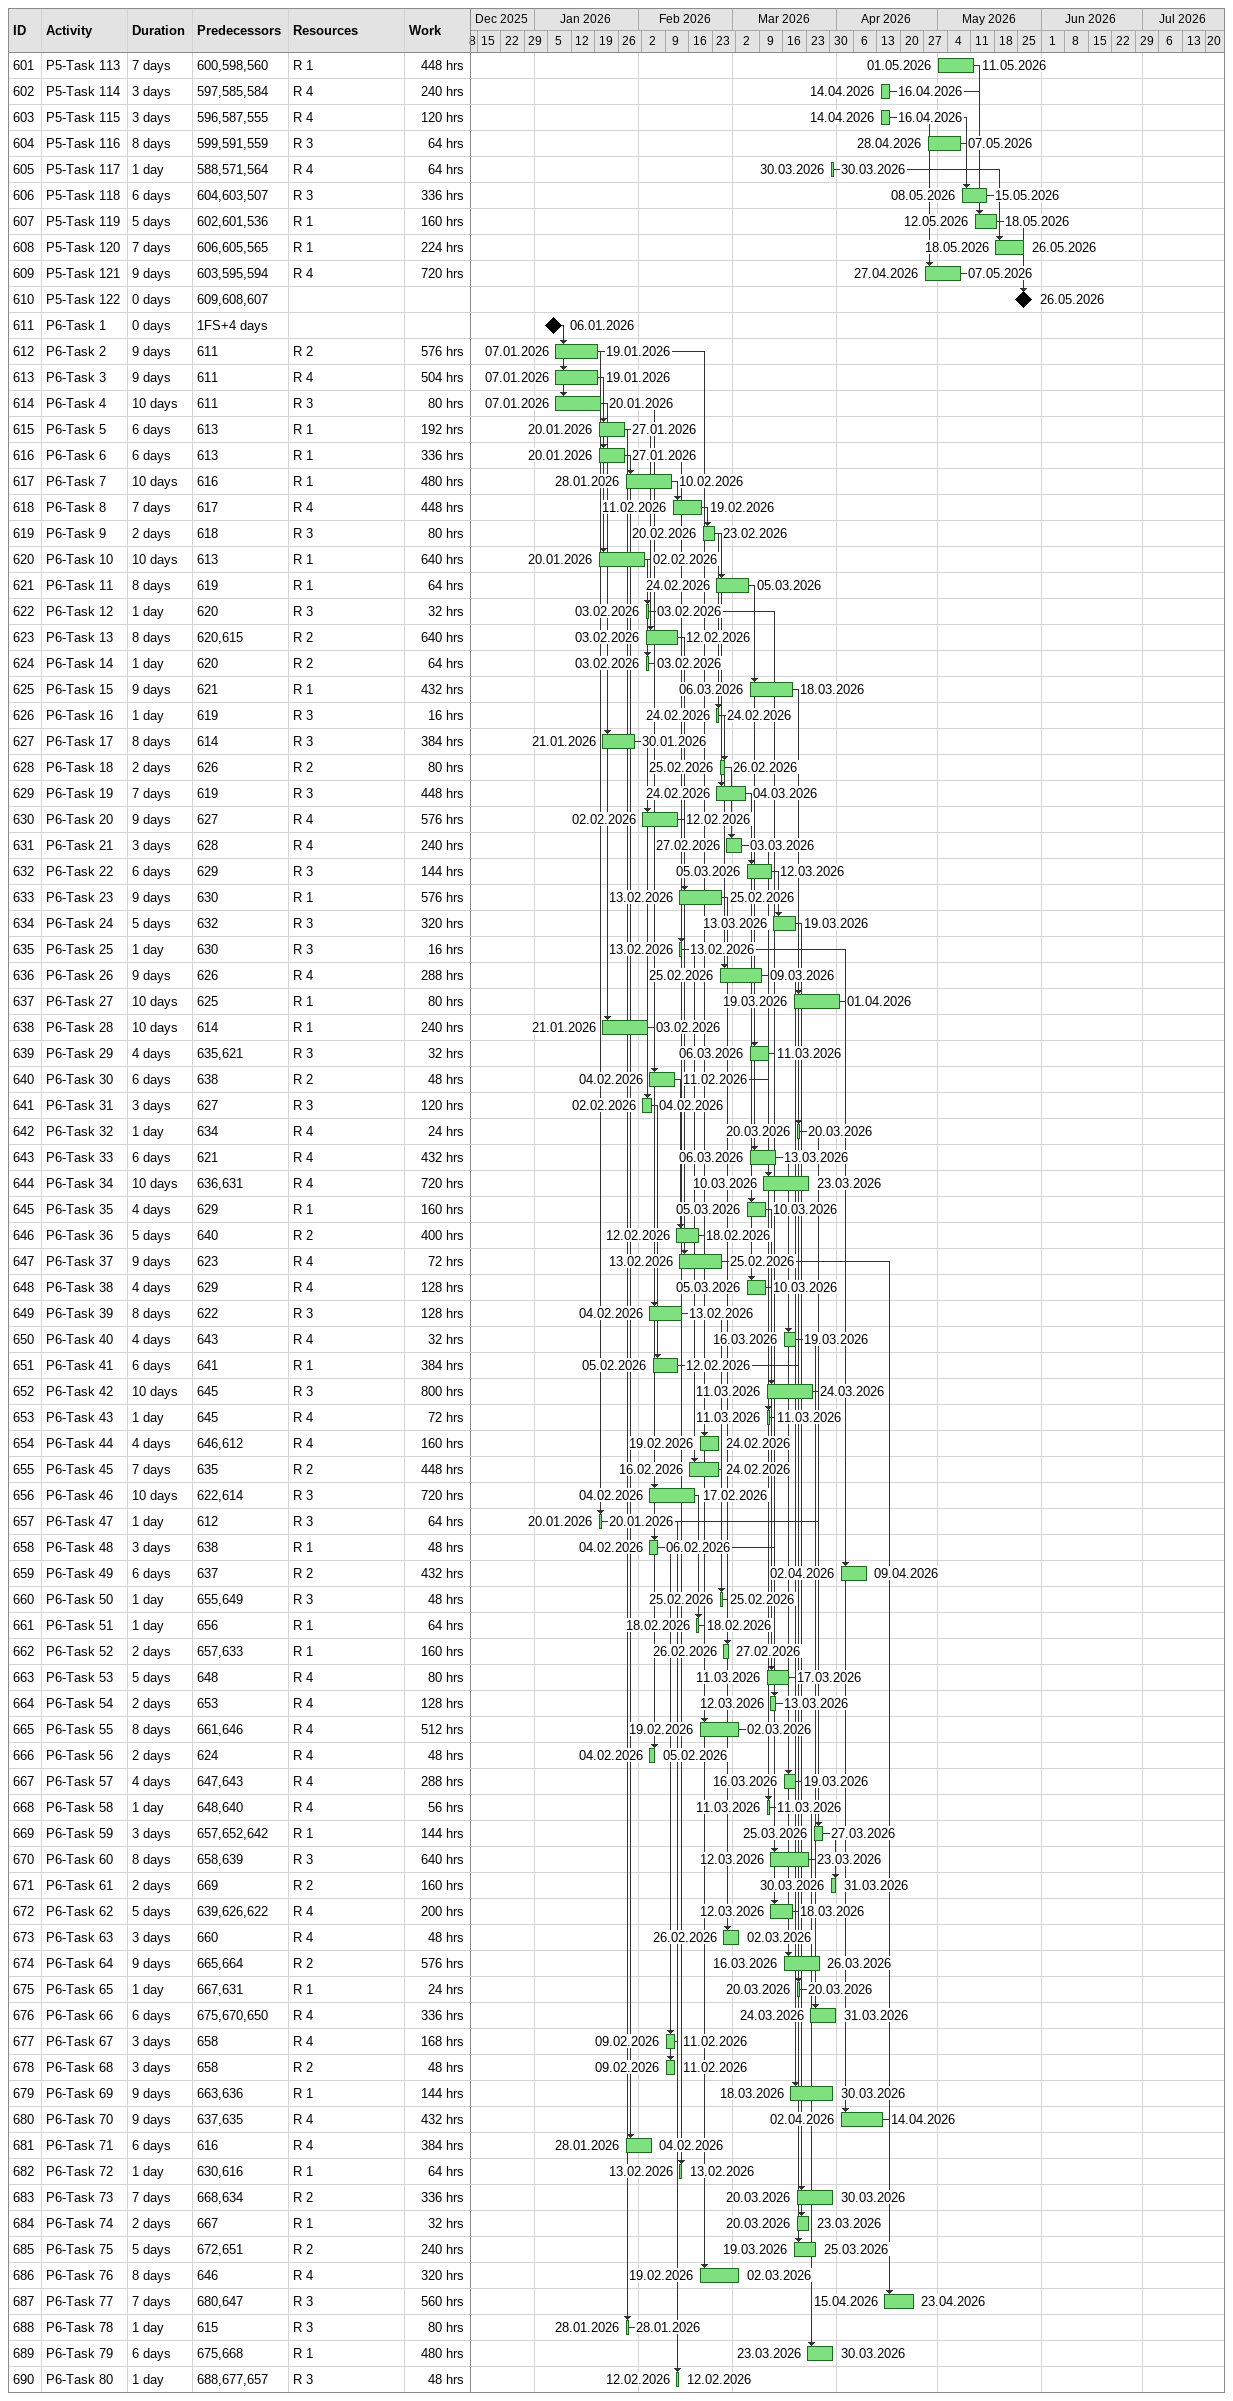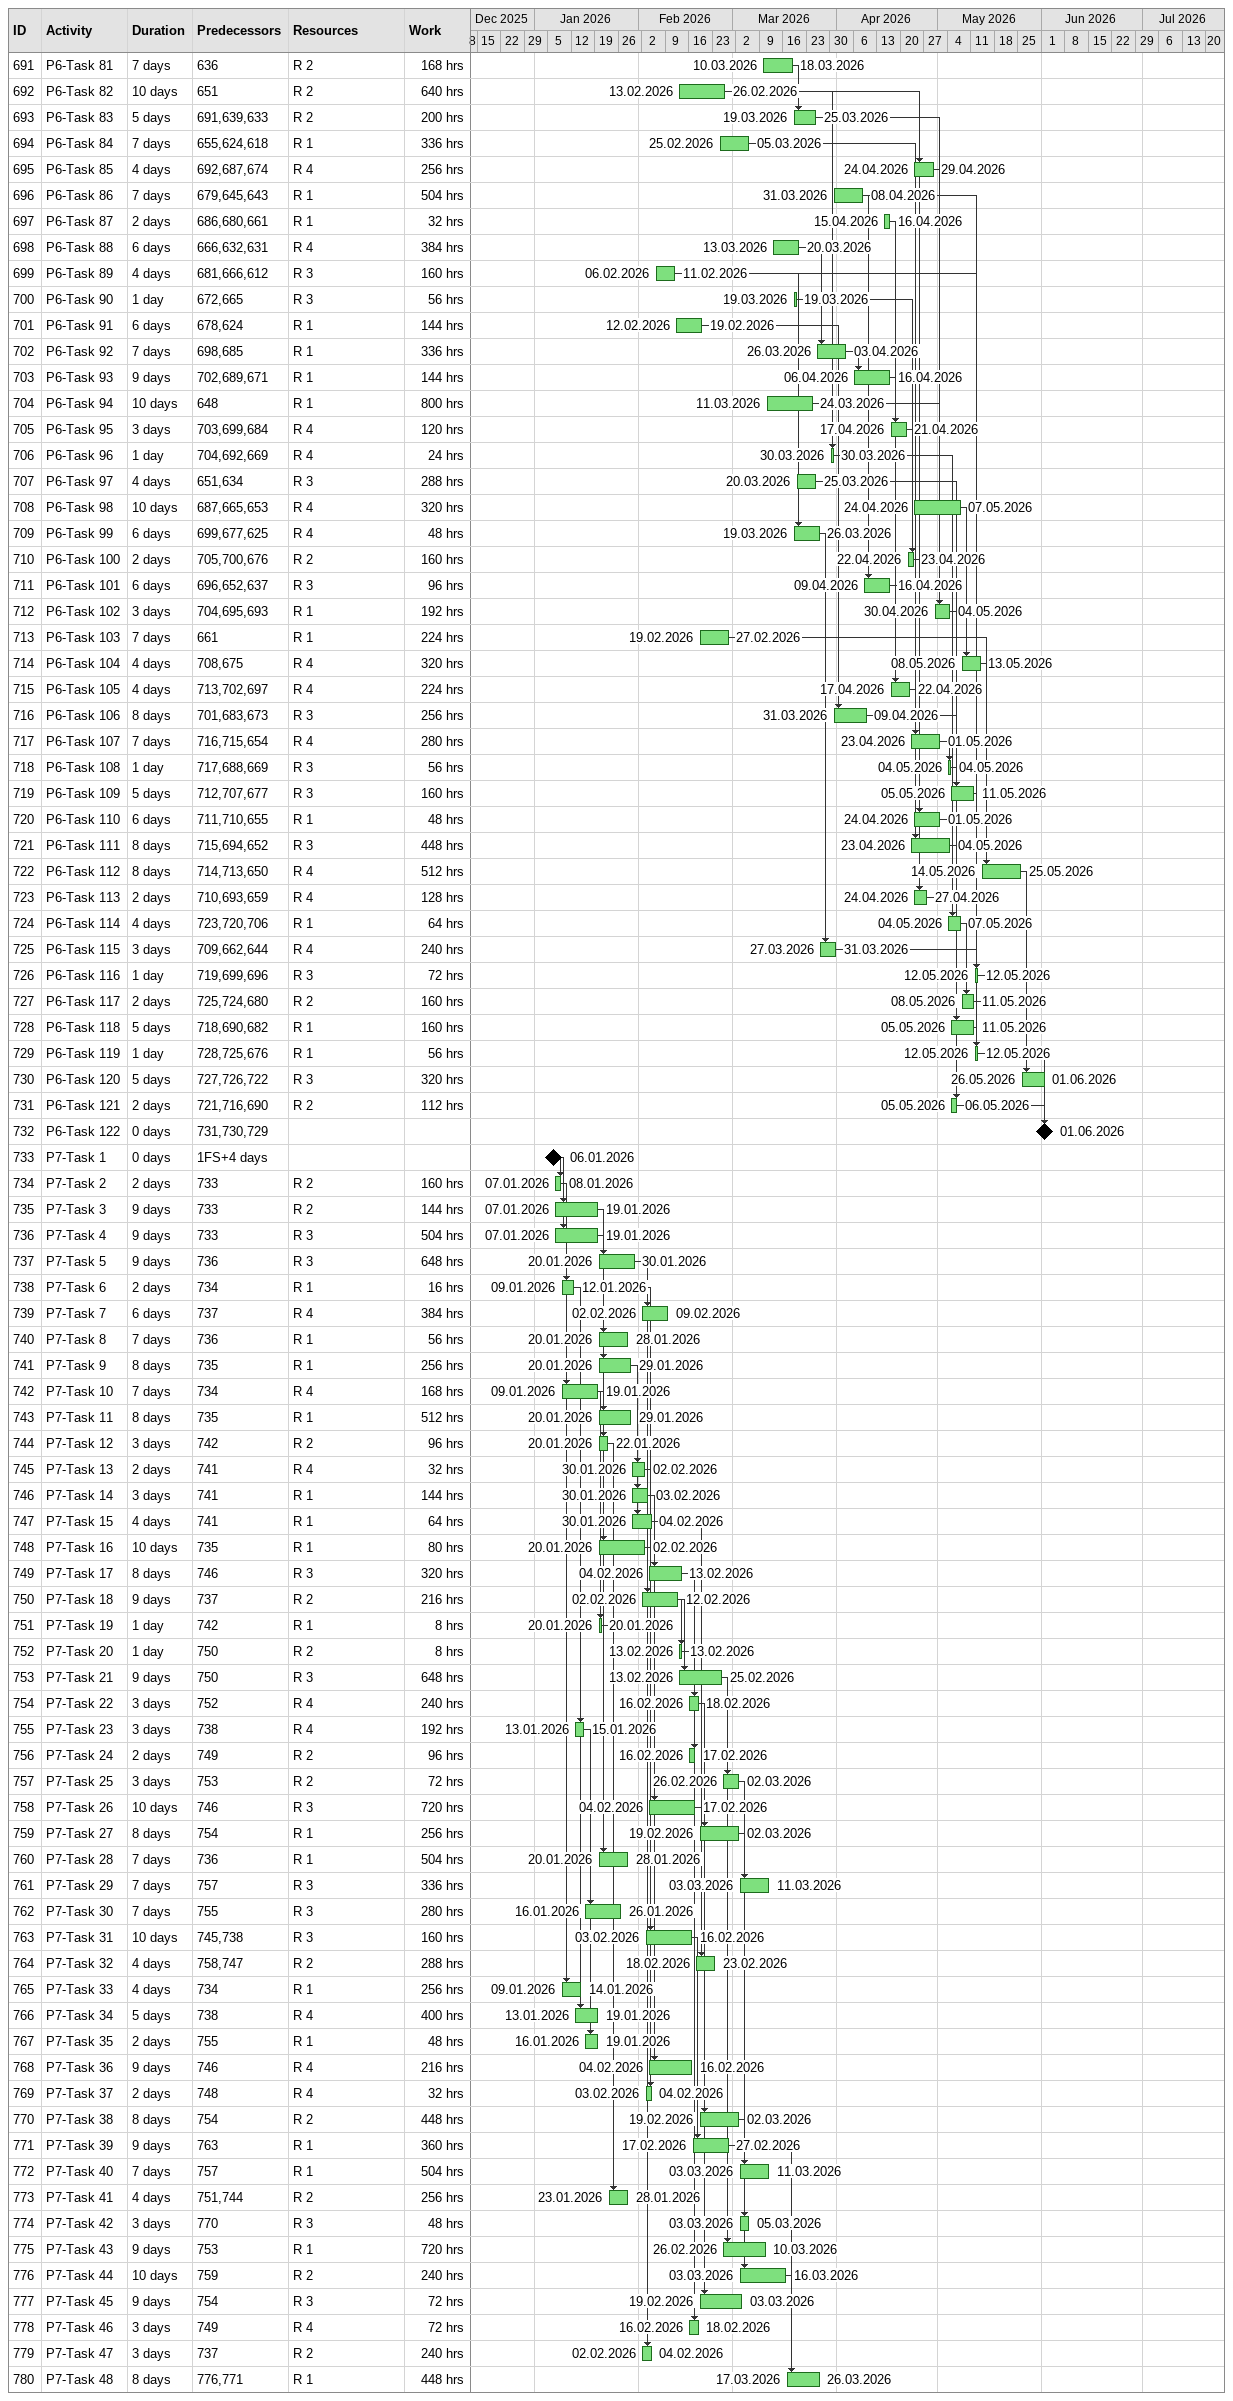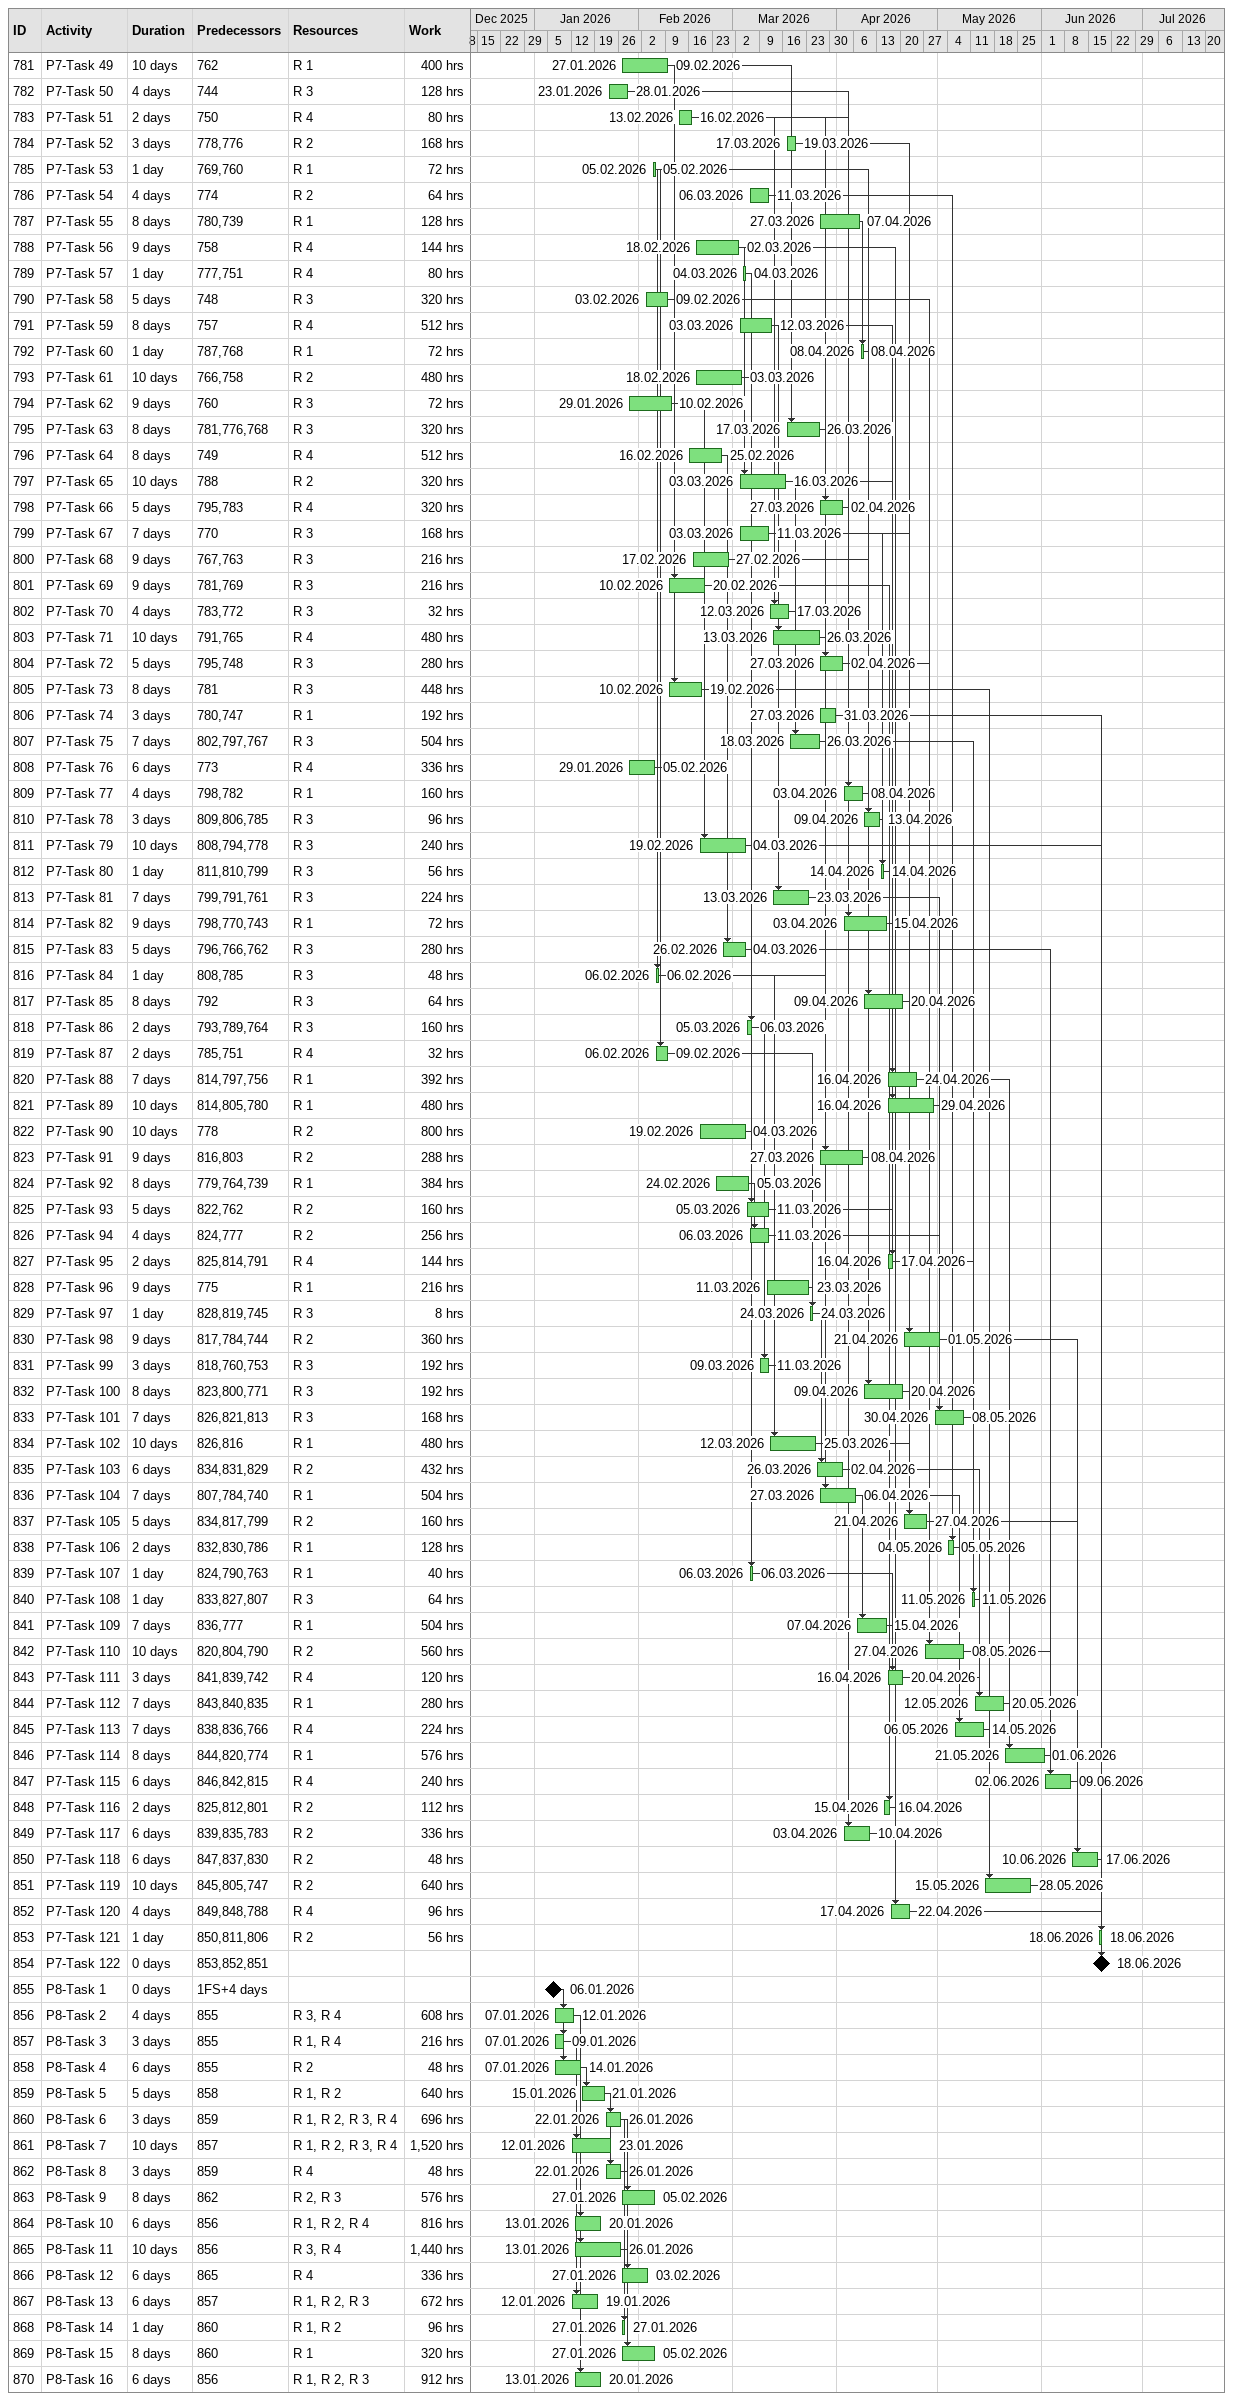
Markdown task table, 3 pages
| ID | Task | Duration | Start | Finish | Predecessors | Resources | Work (h) |
|---|---|---|---|---|---|---|---|
| 601 | P5-Task 113 | 7d | 2026-05-01 | 2026-05-11 | 600, 598, 560 | R 1 | 448 |
| 602 | P5-Task 114 | 3d | 2026-04-14 | 2026-04-16 | 597, 585, 584 | R 4 | 240 |
| 603 | P5-Task 115 | 3d | 2026-04-14 | 2026-04-16 | 596, 587, 555 | R 4 | 120 |
| 604 | P5-Task 116 | 8d | 2026-04-28 | 2026-05-07 | 599, 591, 559 | R 3 | 64 |
| 605 | P5-Task 117 | 1d | 2026-03-30 | 2026-03-30 | 588, 571, 564 | R 4 | 64 |
| 606 | P5-Task 118 | 6d | 2026-05-08 | 2026-05-15 | 604, 603, 507 | R 3 | 336 |
| 607 | P5-Task 119 | 5d | 2026-05-12 | 2026-05-18 | 602, 601, 536 | R 1 | 160 |
| 608 | P5-Task 120 | 7d | 2026-05-18 | 2026-05-26 | 606, 605, 565 | R 1 | 224 |
| 609 | P5-Task 121 | 9d | 2026-04-27 | 2026-05-07 | 603, 595, 594 | R 4 | 720 |
| 610 | P5-Task 122 | 0d | 2026-05-26 | 2026-05-26 | 609, 608, 607 |  |  |
| 611 | P6-Task 1 | 0d | 2026-01-06 | 2026-01-06 | 1FS+4d |  |  |
| 612 | P6-Task 2 | 9d | 2026-01-07 | 2026-01-19 | 611 | R 2 | 576 |
| 613 | P6-Task 3 | 9d | 2026-01-07 | 2026-01-19 | 611 | R 4 | 504 |
| 614 | P6-Task 4 | 10d | 2026-01-07 | 2026-01-20 | 611 | R 3 | 80 |
| 615 | P6-Task 5 | 6d | 2026-01-20 | 2026-01-27 | 613 | R 1 | 192 |
| 616 | P6-Task 6 | 6d | 2026-01-20 | 2026-01-27 | 613 | R 1 | 336 |
| 617 | P6-Task 7 | 10d | 2026-01-28 | 2026-02-10 | 616 | R 1 | 480 |
| 618 | P6-Task 8 | 7d | 2026-02-11 | 2026-02-19 | 617 | R 4 | 448 |
| 619 | P6-Task 9 | 2d | 2026-02-20 | 2026-02-23 | 618 | R 3 | 80 |
| 620 | P6-Task 10 | 10d | 2026-01-20 | 2026-02-02 | 613 | R 1 | 640 |
| 621 | P6-Task 11 | 8d | 2026-02-24 | 2026-03-05 | 619 | R 1 | 64 |
| 622 | P6-Task 12 | 1d | 2026-02-03 | 2026-02-03 | 620 | R 3 | 32 |
| 623 | P6-Task 13 | 8d | 2026-02-03 | 2026-02-12 | 620, 615 | R 2 | 640 |
| 624 | P6-Task 14 | 1d | 2026-02-03 | 2026-02-03 | 620 | R 2 | 64 |
| 625 | P6-Task 15 | 9d | 2026-03-06 | 2026-03-18 | 621 | R 1 | 432 |
| 626 | P6-Task 16 | 1d | 2026-02-24 | 2026-02-24 | 619 | R 3 | 16 |
| 627 | P6-Task 17 | 8d | 2026-01-21 | 2026-01-30 | 614 | R 3 | 384 |
| 628 | P6-Task 18 | 2d | 2026-02-25 | 2026-02-26 | 626 | R 2 | 80 |
| 629 | P6-Task 19 | 7d | 2026-02-24 | 2026-03-04 | 619 | R 3 | 448 |
| 630 | P6-Task 20 | 9d | 2026-02-02 | 2026-02-12 | 627 | R 4 | 576 |
| 631 | P6-Task 21 | 3d | 2026-02-27 | 2026-03-03 | 628 | R 4 | 240 |
| 632 | P6-Task 22 | 6d | 2026-03-05 | 2026-03-12 | 629 | R 3 | 144 |
| 633 | P6-Task 23 | 9d | 2026-02-13 | 2026-02-25 | 630 | R 1 | 576 |
| 634 | P6-Task 24 | 5d | 2026-03-13 | 2026-03-19 | 632 | R 3 | 320 |
| 635 | P6-Task 25 | 1d | 2026-02-13 | 2026-02-13 | 630 | R 3 | 16 |
| 636 | P6-Task 26 | 9d | 2026-02-25 | 2026-03-09 | 626 | R 4 | 288 |
| 637 | P6-Task 27 | 10d | 2026-03-19 | 2026-04-01 | 625 | R 1 | 80 |
| 638 | P6-Task 28 | 10d | 2026-01-21 | 2026-02-03 | 614 | R 1 | 240 |
| 639 | P6-Task 29 | 4d | 2026-03-06 | 2026-03-11 | 635, 621 | R 3 | 32 |
| 640 | P6-Task 30 | 6d | 2026-02-04 | 2026-02-11 | 638 | R 2 | 48 |
| 641 | P6-Task 31 | 3d | 2026-02-02 | 2026-02-04 | 627 | R 3 | 120 |
| 642 | P6-Task 32 | 1d | 2026-03-20 | 2026-03-20 | 634 | R 4 | 24 |
| 643 | P6-Task 33 | 6d | 2026-03-06 | 2026-03-13 | 621 | R 4 | 432 |
| 644 | P6-Task 34 | 10d | 2026-03-10 | 2026-03-23 | 636, 631 | R 4 | 720 |
| 645 | P6-Task 35 | 4d | 2026-03-05 | 2026-03-10 | 629 | R 1 | 160 |
| 646 | P6-Task 36 | 5d | 2026-02-12 | 2026-02-18 | 640 | R 2 | 400 |
| 647 | P6-Task 37 | 9d | 2026-02-13 | 2026-02-25 | 623 | R 4 | 72 |
| 648 | P6-Task 38 | 4d | 2026-03-05 | 2026-03-10 | 629 | R 4 | 128 |
| 649 | P6-Task 39 | 8d | 2026-02-04 | 2026-02-13 | 622 | R 3 | 128 |
| 650 | P6-Task 40 | 4d | 2026-03-16 | 2026-03-19 | 643 | R 4 | 32 |
| 651 | P6-Task 41 | 6d | 2026-02-05 | 2026-02-12 | 641 | R 1 | 384 |
| 652 | P6-Task 42 | 10d | 2026-03-11 | 2026-03-24 | 645 | R 3 | 800 |
| 653 | P6-Task 43 | 1d | 2026-03-11 | 2026-03-11 | 645 | R 4 | 72 |
| 654 | P6-Task 44 | 4d | 2026-02-19 | 2026-02-24 | 646, 612 | R 4 | 160 |
| 655 | P6-Task 45 | 7d | 2026-02-16 | 2026-02-24 | 635 | R 2 | 448 |
| 656 | P6-Task 46 | 10d | 2026-02-04 | 2026-02-17 | 622, 614 | R 3 | 720 |
| 657 | P6-Task 47 | 1d | 2026-01-20 | 2026-01-20 | 612 | R 3 | 64 |
| 658 | P6-Task 48 | 3d | 2026-02-04 | 2026-02-06 | 638 | R 1 | 48 |
| 659 | P6-Task 49 | 6d | 2026-04-02 | 2026-04-09 | 637 | R 2 | 432 |
| 660 | P6-Task 50 | 1d | 2026-02-25 | 2026-02-25 | 655, 649 | R 3 | 48 |
| 661 | P6-Task 51 | 1d | 2026-02-18 | 2026-02-18 | 656 | R 1 | 64 |
| 662 | P6-Task 52 | 2d | 2026-02-26 | 2026-02-27 | 657, 633 | R 1 | 160 |
| 663 | P6-Task 53 | 5d | 2026-03-11 | 2026-03-17 | 648 | R 4 | 80 |
| 664 | P6-Task 54 | 2d | 2026-03-12 | 2026-03-13 | 653 | R 4 | 128 |
| 665 | P6-Task 55 | 8d | 2026-02-19 | 2026-03-02 | 661, 646 | R 4 | 512 |
| 666 | P6-Task 56 | 2d | 2026-02-04 | 2026-02-05 | 624 | R 4 | 48 |
| 667 | P6-Task 57 | 4d | 2026-03-16 | 2026-03-19 | 647, 643 | R 4 | 288 |
| 668 | P6-Task 58 | 1d | 2026-03-11 | 2026-03-11 | 648, 640 | R 4 | 56 |
| 669 | P6-Task 59 | 3d | 2026-03-25 | 2026-03-27 | 657, 652, 642 | R 1 | 144 |
| 670 | P6-Task 60 | 8d | 2026-03-12 | 2026-03-23 | 658, 639 | R 3 | 640 |
| 671 | P6-Task 61 | 2d | 2026-03-30 | 2026-03-31 | 669 | R 2 | 160 |
| 672 | P6-Task 62 | 5d | 2026-03-12 | 2026-03-18 | 639, 626, 622 | R 4 | 200 |
| 673 | P6-Task 63 | 3d | 2026-02-26 | 2026-03-02 | 660 | R 4 | 48 |
| 674 | P6-Task 64 | 9d | 2026-03-16 | 2026-03-26 | 665, 664 | R 2 | 576 |
| 675 | P6-Task 65 | 1d | 2026-03-20 | 2026-03-20 | 667, 631 | R 1 | 24 |
| 676 | P6-Task 66 | 6d | 2026-03-24 | 2026-03-31 | 675, 670, 650 | R 4 | 336 |
| 677 | P6-Task 67 | 3d | 2026-02-09 | 2026-02-11 | 658 | R 4 | 168 |
| 678 | P6-Task 68 | 3d | 2026-02-09 | 2026-02-11 | 658 | R 2 | 48 |
| 679 | P6-Task 69 | 9d | 2026-03-18 | 2026-03-30 | 663, 636 | R 1 | 144 |
| 680 | P6-Task 70 | 9d | 2026-04-02 | 2026-04-14 | 637, 635 | R 4 | 432 |
| 681 | P6-Task 71 | 6d | 2026-01-28 | 2026-02-04 | 616 | R 4 | 384 |
| 682 | P6-Task 72 | 1d | 2026-02-13 | 2026-02-13 | 630, 616 | R 1 | 64 |
| 683 | P6-Task 73 | 7d | 2026-03-20 | 2026-03-30 | 668, 634 | R 2 | 336 |
| 684 | P6-Task 74 | 2d | 2026-03-20 | 2026-03-23 | 667 | R 1 | 32 |
| 685 | P6-Task 75 | 5d | 2026-03-19 | 2026-03-25 | 672, 651 | R 2 | 240 |
| 686 | P6-Task 76 | 8d | 2026-02-19 | 2026-03-02 | 646 | R 4 | 320 |
| 687 | P6-Task 77 | 7d | 2026-04-15 | 2026-04-23 | 680, 647 | R 3 | 560 |
| 688 | P6-Task 78 | 1d | 2026-01-28 | 2026-01-28 | 615 | R 3 | 80 |
| 689 | P6-Task 79 | 6d | 2026-03-23 | 2026-03-30 | 675, 668 | R 1 | 480 |
| 690 | P6-Task 80 | 1d | 2026-02-12 | 2026-02-12 | 688, 677, 657 | R 3 | 48 |
| 691 | P6-Task 81 | 7d | 2026-03-10 | 2026-03-18 | 636 | R 2 | 168 |
| 692 | P6-Task 82 | 10d | 2026-02-13 | 2026-02-26 | 651 | R 2 | 640 |
| 693 | P6-Task 83 | 5d | 2026-03-19 | 2026-03-25 | 691, 639, 633 | R 2 | 200 |
| 694 | P6-Task 84 | 7d | 2026-02-25 | 2026-03-05 | 655, 624, 618 | R 1 | 336 |
| 695 | P6-Task 85 | 4d | 2026-04-24 | 2026-04-29 | 692, 687, 674 | R 4 | 256 |
| 696 | P6-Task 86 | 7d | 2026-03-31 | 2026-04-08 | 679, 645, 643 | R 1 | 504 |
| 697 | P6-Task 87 | 2d | 2026-04-15 | 2026-04-16 | 686, 680, 661 | R 1 | 32 |
| 698 | P6-Task 88 | 6d | 2026-03-13 | 2026-03-20 | 666, 632, 631 | R 4 | 384 |
| 699 | P6-Task 89 | 4d | 2026-02-06 | 2026-02-11 | 681, 666, 612 | R 3 | 160 |
| 700 | P6-Task 90 | 1d | 2026-03-19 | 2026-03-19 | 672, 665 | R 3 | 56 |
| 701 | P6-Task 91 | 6d | 2026-02-12 | 2026-02-19 | 678, 624 | R 1 | 144 |
| 702 | P6-Task 92 | 7d | 2026-03-26 | 2026-04-03 | 698, 685 | R 1 | 336 |
| 703 | P6-Task 93 | 9d | 2026-04-06 | 2026-04-16 | 702, 689, 671 | R 1 | 144 |
| 704 | P6-Task 94 | 10d | 2026-03-11 | 2026-03-24 | 648 | R 1 | 800 |
| 705 | P6-Task 95 | 3d | 2026-04-17 | 2026-04-21 | 703, 699, 684 | R 4 | 120 |
| 706 | P6-Task 96 | 1d | 2026-03-30 | 2026-03-30 | 704, 692, 669 | R 4 | 24 |
| 707 | P6-Task 97 | 4d | 2026-03-20 | 2026-03-25 | 651, 634 | R 3 | 288 |
| 708 | P6-Task 98 | 10d | 2026-04-24 | 2026-05-07 | 687, 665, 653 | R 4 | 320 |
| 709 | P6-Task 99 | 6d | 2026-03-19 | 2026-03-26 | 699, 677, 625 | R 4 | 48 |
| 710 | P6-Task 100 | 2d | 2026-04-22 | 2026-04-23 | 705, 700, 676 | R 2 | 160 |
| 711 | P6-Task 101 | 6d | 2026-04-09 | 2026-04-16 | 696, 652, 637 | R 3 | 96 |
| 712 | P6-Task 102 | 3d | 2026-04-30 | 2026-05-04 | 704, 695, 693 | R 1 | 192 |
| 713 | P6-Task 103 | 7d | 2026-02-19 | 2026-02-27 | 661 | R 1 | 224 |
| 714 | P6-Task 104 | 4d | 2026-05-08 | 2026-05-13 | 708, 675 | R 4 | 320 |
| 715 | P6-Task 105 | 4d | 2026-04-17 | 2026-04-22 | 713, 702, 697 | R 4 | 224 |
| 716 | P6-Task 106 | 8d | 2026-03-31 | 2026-04-09 | 701, 683, 673 | R 3 | 256 |
| 717 | P6-Task 107 | 7d | 2026-04-23 | 2026-05-01 | 716, 715, 654 | R 4 | 280 |
| 718 | P6-Task 108 | 1d | 2026-05-04 | 2026-05-04 | 717, 688, 669 | R 3 | 56 |
| 719 | P6-Task 109 | 5d | 2026-05-05 | 2026-05-11 | 712, 707, 677 | R 3 | 160 |
| 720 | P6-Task 110 | 6d | 2026-04-24 | 2026-05-01 | 711, 710, 655 | R 1 | 48 |
| 721 | P6-Task 111 | 8d | 2026-04-23 | 2026-05-04 | 715, 694, 652 | R 3 | 448 |
| 722 | P6-Task 112 | 8d | 2026-05-14 | 2026-05-25 | 714, 713, 650 | R 4 | 512 |
| 723 | P6-Task 113 | 2d | 2026-04-24 | 2026-04-27 | 710, 693, 659 | R 4 | 128 |
| 724 | P6-Task 114 | 4d | 2026-05-04 | 2026-05-07 | 723, 720, 706 | R 1 | 64 |
| 725 | P6-Task 115 | 3d | 2026-03-27 | 2026-03-31 | 709, 662, 644 | R 4 | 240 |
| 726 | P6-Task 116 | 1d | 2026-05-12 | 2026-05-12 | 719, 699, 696 | R 3 | 72 |
| 727 | P6-Task 117 | 2d | 2026-05-08 | 2026-05-11 | 725, 724, 680 | R 2 | 160 |
| 728 | P6-Task 118 | 5d | 2026-05-05 | 2026-05-11 | 718, 690, 682 | R 1 | 160 |
| 729 | P6-Task 119 | 1d | 2026-05-12 | 2026-05-12 | 728, 725, 676 | R 1 | 56 |
| 730 | P6-Task 120 | 5d | 2026-05-26 | 2026-06-01 | 727, 726, 722 | R 3 | 320 |
| 731 | P6-Task 121 | 2d | 2026-05-05 | 2026-05-06 | 721, 716, 690 | R 2 | 112 |
| 732 | P6-Task 122 | 0d | 2026-06-01 | 2026-06-01 | 731, 730, 729 |  |  |
| 733 | P7-Task 1 | 0d | 2026-01-06 | 2026-01-06 | 1FS+4d |  |  |
| 734 | P7-Task 2 | 2d | 2026-01-07 | 2026-01-08 | 733 | R 2 | 160 |
| 735 | P7-Task 3 | 9d | 2026-01-07 | 2026-01-19 | 733 | R 2 | 144 |
| 736 | P7-Task 4 | 9d | 2026-01-07 | 2026-01-19 | 733 | R 3 | 504 |
| 737 | P7-Task 5 | 9d | 2026-01-20 | 2026-01-30 | 736 | R 3 | 648 |
| 738 | P7-Task 6 | 2d | 2026-01-09 | 2026-01-12 | 734 | R 1 | 16 |
| 739 | P7-Task 7 | 6d | 2026-02-02 | 2026-02-09 | 737 | R 4 | 384 |
| 740 | P7-Task 8 | 7d | 2026-01-20 | 2026-01-28 | 736 | R 1 | 56 |
| 741 | P7-Task 9 | 8d | 2026-01-20 | 2026-01-29 | 735 | R 1 | 256 |
| 742 | P7-Task 10 | 7d | 2026-01-09 | 2026-01-19 | 734 | R 4 | 168 |
| 743 | P7-Task 11 | 8d | 2026-01-20 | 2026-01-29 | 735 | R 1 | 512 |
| 744 | P7-Task 12 | 3d | 2026-01-20 | 2026-01-22 | 742 | R 2 | 96 |
| 745 | P7-Task 13 | 2d | 2026-01-30 | 2026-02-02 | 741 | R 4 | 32 |
| 746 | P7-Task 14 | 3d | 2026-01-30 | 2026-02-03 | 741 | R 1 | 144 |
| 747 | P7-Task 15 | 4d | 2026-01-30 | 2026-02-04 | 741 | R 1 | 64 |
| 748 | P7-Task 16 | 10d | 2026-01-20 | 2026-02-02 | 735 | R 1 | 80 |
| 749 | P7-Task 17 | 8d | 2026-02-04 | 2026-02-13 | 746 | R 3 | 320 |
| 750 | P7-Task 18 | 9d | 2026-02-02 | 2026-02-12 | 737 | R 2 | 216 |
| 751 | P7-Task 19 | 1d | 2026-01-20 | 2026-01-20 | 742 | R 1 | 8 |
| 752 | P7-Task 20 | 1d | 2026-02-13 | 2026-02-13 | 750 | R 2 | 8 |
| 753 | P7-Task 21 | 9d | 2026-02-13 | 2026-02-25 | 750 | R 3 | 648 |
| 754 | P7-Task 22 | 3d | 2026-02-16 | 2026-02-18 | 752 | R 4 | 240 |
| 755 | P7-Task 23 | 3d | 2026-01-13 | 2026-01-15 | 738 | R 4 | 192 |
| 756 | P7-Task 24 | 2d | 2026-02-16 | 2026-02-17 | 749 | R 2 | 96 |
| 757 | P7-Task 25 | 3d | 2026-02-26 | 2026-03-02 | 753 | R 2 | 72 |
| 758 | P7-Task 26 | 10d | 2026-02-04 | 2026-02-17 | 746 | R 3 | 720 |
| 759 | P7-Task 27 | 8d | 2026-02-19 | 2026-03-02 | 754 | R 1 | 256 |
| 760 | P7-Task 28 | 7d | 2026-01-20 | 2026-01-28 | 736 | R 1 | 504 |
| 761 | P7-Task 29 | 7d | 2026-03-03 | 2026-03-11 | 757 | R 3 | 336 |
| 762 | P7-Task 30 | 7d | 2026-01-16 | 2026-01-26 | 755 | R 3 | 280 |
| 763 | P7-Task 31 | 10d | 2026-02-03 | 2026-02-16 | 745, 738 | R 3 | 160 |
| 764 | P7-Task 32 | 4d | 2026-02-18 | 2026-02-23 | 758, 747 | R 2 | 288 |
| 765 | P7-Task 33 | 4d | 2026-01-09 | 2026-01-14 | 734 | R 1 | 256 |
| 766 | P7-Task 34 | 5d | 2026-01-13 | 2026-01-19 | 738 | R 4 | 400 |
| 767 | P7-Task 35 | 2d | 2026-01-16 | 2026-01-19 | 755 | R 1 | 48 |
| 768 | P7-Task 36 | 9d | 2026-02-04 | 2026-02-16 | 746 | R 4 | 216 |
| 769 | P7-Task 37 | 2d | 2026-02-03 | 2026-02-04 | 748 | R 4 | 32 |
| 770 | P7-Task 38 | 8d | 2026-02-19 | 2026-03-02 | 754 | R 2 | 448 |
| 771 | P7-Task 39 | 9d | 2026-02-17 | 2026-02-27 | 763 | R 1 | 360 |
| 772 | P7-Task 40 | 7d | 2026-03-03 | 2026-03-11 | 757 | R 1 | 504 |
| 773 | P7-Task 41 | 4d | 2026-01-23 | 2026-01-28 | 751, 744 | R 2 | 256 |
| 774 | P7-Task 42 | 3d | 2026-03-03 | 2026-03-05 | 770 | R 3 | 48 |
| 775 | P7-Task 43 | 9d | 2026-02-26 | 2026-03-10 | 753 | R 1 | 720 |
| 776 | P7-Task 44 | 10d | 2026-03-03 | 2026-03-16 | 759 | R 2 | 240 |
| 777 | P7-Task 45 | 9d | 2026-02-19 | 2026-03-03 | 754 | R 3 | 72 |
| 778 | P7-Task 46 | 3d | 2026-02-16 | 2026-02-18 | 749 | R 4 | 72 |
| 779 | P7-Task 47 | 3d | 2026-02-02 | 2026-02-04 | 737 | R 2 | 240 |
| 780 | P7-Task 48 | 8d | 2026-03-17 | 2026-03-26 | 776, 771 | R 1 | 448 |
| 781 | P7-Task 49 | 10d | 2026-01-27 | 2026-02-09 | 762 | R 1 | 400 |
| 782 | P7-Task 50 | 4d | 2026-01-23 | 2026-01-28 | 744 | R 3 | 128 |
| 783 | P7-Task 51 | 2d | 2026-02-13 | 2026-02-16 | 750 | R 4 | 80 |
| 784 | P7-Task 52 | 3d | 2026-03-17 | 2026-03-19 | 778, 776 | R 2 | 168 |
| 785 | P7-Task 53 | 1d | 2026-02-05 | 2026-02-05 | 769, 760 | R 1 | 72 |
| 786 | P7-Task 54 | 4d | 2026-03-06 | 2026-03-11 | 774 | R 2 | 64 |
| 787 | P7-Task 55 | 8d | 2026-03-27 | 2026-04-07 | 780, 739 | R 1 | 128 |
| 788 | P7-Task 56 | 9d | 2026-02-18 | 2026-03-02 | 758 | R 4 | 144 |
| 789 | P7-Task 57 | 1d | 2026-03-04 | 2026-03-04 | 777, 751 | R 4 | 80 |
| 790 | P7-Task 58 | 5d | 2026-02-03 | 2026-02-09 | 748 | R 3 | 320 |
| 791 | P7-Task 59 | 8d | 2026-03-03 | 2026-03-12 | 757 | R 4 | 512 |
| 792 | P7-Task 60 | 1d | 2026-04-08 | 2026-04-08 | 787, 768 | R 1 | 72 |
| 793 | P7-Task 61 | 10d | 2026-02-18 | 2026-03-03 | 766, 758 | R 2 | 480 |
| 794 | P7-Task 62 | 9d | 2026-01-29 | 2026-02-10 | 760 | R 3 | 72 |
| 795 | P7-Task 63 | 8d | 2026-03-17 | 2026-03-26 | 781, 776, 768 | R 3 | 320 |
| 796 | P7-Task 64 | 8d | 2026-02-16 | 2026-02-25 | 749 | R 4 | 512 |
| 797 | P7-Task 65 | 10d | 2026-03-03 | 2026-03-16 | 788 | R 2 | 320 |
| 798 | P7-Task 66 | 5d | 2026-03-27 | 2026-04-02 | 795, 783 | R 4 | 320 |
| 799 | P7-Task 67 | 7d | 2026-03-03 | 2026-03-11 | 770 | R 3 | 168 |
| 800 | P7-Task 68 | 9d | 2026-02-17 | 2026-02-27 | 767, 763 | R 3 | 216 |
| 801 | P7-Task 69 | 9d | 2026-02-10 | 2026-02-20 | 781, 769 | R 3 | 216 |
| 802 | P7-Task 70 | 4d | 2026-03-12 | 2026-03-17 | 783, 772 | R 3 | 32 |
| 803 | P7-Task 71 | 10d | 2026-03-13 | 2026-03-26 | 791, 765 | R 4 | 480 |
| 804 | P7-Task 72 | 5d | 2026-03-27 | 2026-04-02 | 795, 748 | R 3 | 280 |
| 805 | P7-Task 73 | 8d | 2026-02-10 | 2026-02-19 | 781 | R 3 | 448 |
| 806 | P7-Task 74 | 3d | 2026-03-27 | 2026-03-31 | 780, 747 | R 1 | 192 |
| 807 | P7-Task 75 | 7d | 2026-03-18 | 2026-03-26 | 802, 797, 767 | R 3 | 504 |
| 808 | P7-Task 76 | 6d | 2026-01-29 | 2026-02-05 | 773 | R 4 | 336 |
| 809 | P7-Task 77 | 4d | 2026-04-03 | 2026-04-08 | 798, 782 | R 1 | 160 |
| 810 | P7-Task 78 | 3d | 2026-04-09 | 2026-04-13 | 809, 806, 785 | R 3 | 96 |
| 811 | P7-Task 79 | 10d | 2026-02-19 | 2026-03-04 | 808, 794, 778 | R 3 | 240 |
| 812 | P7-Task 80 | 1d | 2026-04-14 | 2026-04-14 | 811, 810, 799 | R 3 | 56 |
| 813 | P7-Task 81 | 7d | 2026-03-13 | 2026-03-23 | 799, 791, 761 | R 3 | 224 |
| 814 | P7-Task 82 | 9d | 2026-04-03 | 2026-04-15 | 798, 770, 743 | R 1 | 72 |
| 815 | P7-Task 83 | 5d | 2026-02-26 | 2026-03-04 | 796, 766, 762 | R 3 | 280 |
| 816 | P7-Task 84 | 1d | 2026-02-06 | 2026-02-06 | 808, 785 | R 3 | 48 |
| 817 | P7-Task 85 | 8d | 2026-04-09 | 2026-04-20 | 792 | R 3 | 64 |
| 818 | P7-Task 86 | 2d | 2026-03-05 | 2026-03-06 | 793, 789, 764 | R 3 | 160 |
| 819 | P7-Task 87 | 2d | 2026-02-06 | 2026-02-09 | 785, 751 | R 4 | 32 |
| 820 | P7-Task 88 | 7d | 2026-04-16 | 2026-04-24 | 814, 797, 756 | R 1 | 392 |
| 821 | P7-Task 89 | 10d | 2026-04-16 | 2026-04-29 | 814, 805, 780 | R 1 | 480 |
| 822 | P7-Task 90 | 10d | 2026-02-19 | 2026-03-04 | 778 | R 2 | 800 |
| 823 | P7-Task 91 | 9d | 2026-03-27 | 2026-04-08 | 816, 803 | R 2 | 288 |
| 824 | P7-Task 92 | 8d | 2026-02-24 | 2026-03-05 | 779, 764, 739 | R 1 | 384 |
| 825 | P7-Task 93 | 5d | 2026-03-05 | 2026-03-11 | 822, 762 | R 2 | 160 |
| 826 | P7-Task 94 | 4d | 2026-03-06 | 2026-03-11 | 824, 777 | R 2 | 256 |
| 827 | P7-Task 95 | 2d | 2026-04-16 | 2026-04-17 | 825, 814, 791 | R 4 | 144 |
| 828 | P7-Task 96 | 9d | 2026-03-11 | 2026-03-23 | 775 | R 1 | 216 |
| 829 | P7-Task 97 | 1d | 2026-03-24 | 2026-03-24 | 828, 819, 745 | R 3 | 8 |
| 830 | P7-Task 98 | 9d | 2026-04-21 | 2026-05-01 | 817, 784, 744 | R 2 | 360 |
| 831 | P7-Task 99 | 3d | 2026-03-09 | 2026-03-11 | 818, 760, 753 | R 3 | 192 |
| 832 | P7-Task 100 | 8d | 2026-04-09 | 2026-04-20 | 823, 800, 771 | R 3 | 192 |
| 833 | P7-Task 101 | 7d | 2026-04-30 | 2026-05-08 | 826, 821, 813 | R 3 | 168 |
| 834 | P7-Task 102 | 10d | 2026-03-12 | 2026-03-25 | 826, 816 | R 1 | 480 |
| 835 | P7-Task 103 | 6d | 2026-03-26 | 2026-04-02 | 834, 831, 829 | R 2 | 432 |
| 836 | P7-Task 104 | 7d | 2026-03-27 | 2026-04-06 | 807, 784, 740 | R 1 | 504 |
| 837 | P7-Task 105 | 5d | 2026-04-21 | 2026-04-27 | 834, 817, 799 | R 2 | 160 |
| 838 | P7-Task 106 | 2d | 2026-05-04 | 2026-05-05 | 832, 830, 786 | R 1 | 128 |
| 839 | P7-Task 107 | 1d | 2026-03-06 | 2026-03-06 | 824, 790, 763 | R 1 | 40 |
| 840 | P7-Task 108 | 1d | 2026-05-11 | 2026-05-11 | 833, 827, 807 | R 3 | 64 |
| 841 | P7-Task 109 | 7d | 2026-04-07 | 2026-04-15 | 836, 777 | R 1 | 504 |
| 842 | P7-Task 110 | 10d | 2026-04-27 | 2026-05-08 | 820, 804, 790 | R 2 | 560 |
| 843 | P7-Task 111 | 3d | 2026-04-16 | 2026-04-20 | 841, 839, 742 | R 4 | 120 |
| 844 | P7-Task 112 | 7d | 2026-05-12 | 2026-05-20 | 843, 840, 835 | R 1 | 280 |
| 845 | P7-Task 113 | 7d | 2026-05-06 | 2026-05-14 | 838, 836, 766 | R 4 | 224 |
| 846 | P7-Task 114 | 8d | 2026-05-21 | 2026-06-01 | 844, 820, 774 | R 1 | 576 |
| 847 | P7-Task 115 | 6d | 2026-06-02 | 2026-06-09 | 846, 842, 815 | R 4 | 240 |
| 848 | P7-Task 116 | 2d | 2026-04-15 | 2026-04-16 | 825, 812, 801 | R 2 | 112 |
| 849 | P7-Task 117 | 6d | 2026-04-03 | 2026-04-10 | 839, 835, 783 | R 2 | 336 |
| 850 | P7-Task 118 | 6d | 2026-06-10 | 2026-06-17 | 847, 837, 830 | R 2 | 48 |
| 851 | P7-Task 119 | 10d | 2026-05-15 | 2026-05-28 | 845, 805, 747 | R 2 | 640 |
| 852 | P7-Task 120 | 4d | 2026-04-17 | 2026-04-22 | 849, 848, 788 | R 4 | 96 |
| 853 | P7-Task 121 | 1d | 2026-06-18 | 2026-06-18 | 850, 811, 806 | R 2 | 56 |
| 854 | P7-Task 122 | 0d | 2026-06-18 | 2026-06-18 | 853, 852, 851 |  |  |
| 855 | P8-Task 1 | 0d | 2026-01-06 | 2026-01-06 | 1FS+4d |  |  |
| 856 | P8-Task 2 | 4d | 2026-01-07 | 2026-01-12 | 855 | R 3, R 4 | 608 |
| 857 | P8-Task 3 | 3d | 2026-01-07 | 2026-01-09 | 855 | R 1, R 4 | 216 |
| 858 | P8-Task 4 | 6d | 2026-01-07 | 2026-01-14 | 855 | R 2 | 48 |
| 859 | P8-Task 5 | 5d | 2026-01-15 | 2026-01-21 | 858 | R 1, R 2 | 640 |
| 860 | P8-Task 6 | 3d | 2026-01-22 | 2026-01-26 | 859 | R 1, R 2, R 3, R 4 | 696 |
| 861 | P8-Task 7 | 10d | 2026-01-12 | 2026-01-23 | 857 | R 1, R 2, R 3, R 4 | 1520 |
| 862 | P8-Task 8 | 3d | 2026-01-22 | 2026-01-26 | 859 | R 4 | 48 |
| 863 | P8-Task 9 | 8d | 2026-01-27 | 2026-02-05 | 862 | R 2, R 3 | 576 |
| 864 | P8-Task 10 | 6d | 2026-01-13 | 2026-01-20 | 856 | R 1, R 2, R 4 | 816 |
| 865 | P8-Task 11 | 10d | 2026-01-13 | 2026-01-26 | 856 | R 3, R 4 | 1440 |
| 866 | P8-Task 12 | 6d | 2026-01-27 | 2026-02-03 | 865 | R 4 | 336 |
| 867 | P8-Task 13 | 6d | 2026-01-12 | 2026-01-19 | 857 | R 1, R 2, R 3 | 672 |
| 868 | P8-Task 14 | 1d | 2026-01-27 | 2026-01-27 | 860 | R 1, R 2 | 96 |
| 869 | P8-Task 15 | 8d | 2026-01-27 | 2026-02-05 | 860 | R 1 | 320 |
| 870 | P8-Task 16 | 6d | 2026-01-13 | 2026-01-20 | 856 | R 1, R 2, R 3 | 912 |
